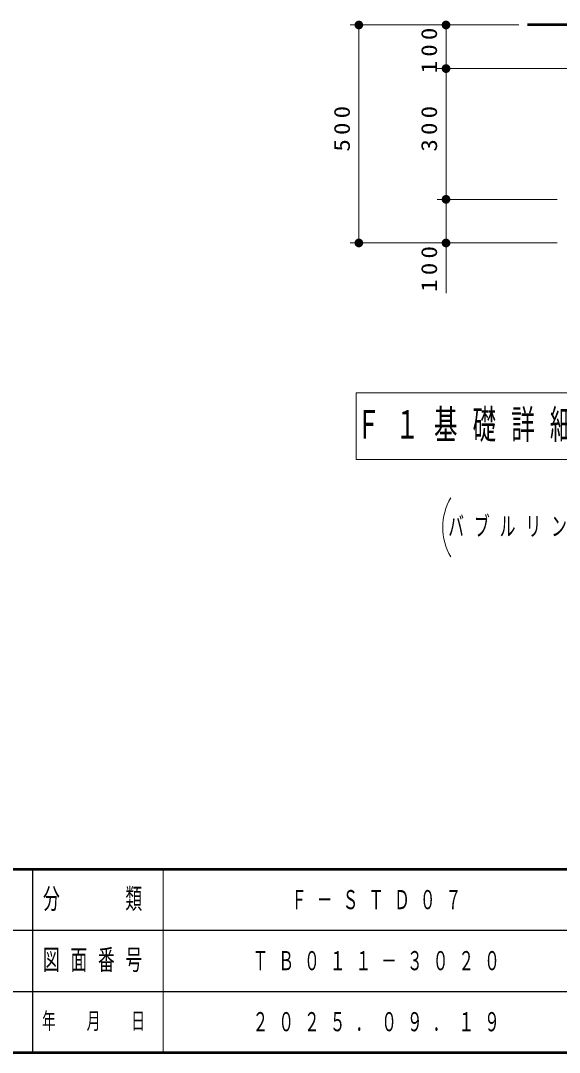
# Model space of a CAD drawing. Units: millimetres on the paper, with parts at other scales. Extents: x -385 to 0, y -297 to 267.
# Drawn here: x -136.4 to -74.6, y -297 to -178.7 of the extents above; entities that cross this region are included whole.
import ezdxf

# ---------------------------------------------------------------- set-up
doc = ezdxf.new("R2010")
doc.units = ezdxf.units.MM
doc.layers.add('1_20', color=7, linetype='Continuous', lineweight=13)
doc.layers.add('LY_6', color=7, linetype='Continuous', lineweight=13)
doc.layers.add('LY_7', color=7, linetype='Continuous')
doc.styles.add('ＭＳ ゴシック', font='')
doc.styles.get('ＭＳ ゴシック').set_extended_font_data('MS Gothic')

# ---------------------------------------------------------------- blocks, each defined once
blk = doc.blocks.new('filled_dot')
at = {"color": 0, "linetype": 'Continuous', "lineweight": -2, "const_width": 1.25}
blk.add_lwpolyline([(-0.625, 0, 1), (0.625, 0, 1)], format="xyb", close=True, dxfattribs=at)

msp = doc.modelspace()

# ---------------------------------------------------------------- linework, layer by layer
at = {"layer": '1_20'}
for p, q in [((-79.233, -179.166), (-98.569, -179.166)), ((-97.569, -204.166), (-97.569, -179.166)), ((-87.569, -184.166), (-87.569, -179.166)), ((-72.319, -184.166), (-88.569, -184.166)), ((-87.569, -199.166), (-87.569, -184.166)), ((-74.819, -199.166), (-88.569, -199.166)), ((-87.569, -209.908), (-87.569, -199.166)), ((-74.819, -204.166), (-98.569, -204.166)), ((-34.762, -221.349), (-97.876, -221.349)), ((-97.876, -221.349), (-97.876, -228.989)), ((-97.876, -228.989), (-34.762, -228.989))]:
    msp.add_line(p, q, dxfattribs=at)
at = {"layer": '1_20', "color": 140, "lineweight": 50}
msp.add_line((-66.999, -179.166), (-78.233, -179.166), dxfattribs=at)
at = {"layer": '1_20'}
msp.add_arc((-81.136, -236.78), 6.8, 150, 210, dxfattribs=at)
at = {"layer": 'LY_6', "lineweight": 50}
for p, q in [((-385, -276), (0, -276)), ((-385, -297), (0, -297))]:
    msp.add_line(p, q, dxfattribs=at)
at = {"layer": 'LY_6', "color": 211, "lineweight": 25}
for p, q in [((-135, -276), (-135, -297)), ((-187.5, -283), (-70, -283)), ((-242.5, -290), (0, -290))]:
    msp.add_line(p, q, dxfattribs=at)
at = {"layer": 'LY_6'}
msp.add_line((-120, -276), (-120, -297), dxfattribs=at)

# ---------------------------------------------------------------- block references
at = {"layer": '1_20', "xscale": 0.4, "yscale": 0.4}
for p, rotation in [((-97.569, -179.166), 270), ((-87.569, -179.166), 270), ((-87.569, -184.166), 270), ((-87.569, -184.166), 90), ((-87.569, -199.166), 270), ((-87.569, -199.166), 90), ((-97.569, -204.166), 90), ((-87.569, -204.166), 90)]:
    msp.add_blockref('filled_dot', p, dxfattribs=dict(at, rotation=rotation))

# ---------------------------------------------------------------- texts
at = {"layer": '1_20', "char_height": 1.833, "attachment_point": 8, "rotation": 90, "style": 'ＭＳ ゴシック'}
for s, insert in [('\\T1.33;\\W1.15;100', (-88.569, -181.855)), ('\\T1.33;\\W1.15;500', (-98.569, -190.833)), ('\\T1.33;\\W1.15;300', (-88.569, -190.833)), ('\\T1.33;\\W1.15;100', (-88.569, -206.908))]:
    msp.add_mtext(s, dxfattribs=dict(at, insert=insert))
at = {"layer": '1_20', "attachment_point": 4, "style": 'ＭＳ ゴシック'}
for s, insert, char_height in [('\\T1.64;\\W0.6;Ｆ１基礎詳細図\u3000Ｓ＝１／２０', (-97.806, -225.169), 3.299), ('\\T1.64;\\W0.6;バブルリングクライマー用基礎', (-87.311, -236.78), 2.199)]:
    msp.add_mtext(s, dxfattribs=dict(at, insert=insert, char_height=char_height))
at = {"layer": 'LY_6', "color": 4, "attachment_point": 5, "style": 'ＭＳ ゴシック'}
for s, insert, char_height in [('\\T1.64;\\W0.6;分\u3000\u3000類', (-127.5, -279.5), 2.346), ('\\T1.64;\\W0.6;図面番号', (-127.5, -286.5), 2.346), ('\\T1.64;\\W0.6;年\u3000月\u3000日', (-127.5, -293.5), 1.906)]:
    msp.add_mtext(s, dxfattribs=dict(at, insert=insert, char_height=char_height))
at = {"layer": 'LY_7', "char_height": 2.199, "attachment_point": 5, "style": 'ＭＳ ゴシック'}
for s, insert in [('\\T1.64;\\W0.6;Ｆ－ＳＴＤ０７', (-95, -279.5)), ('\\T1.64;\\W0.6;ＴＢ０１１－３０２０', (-95, -286.5)), ('\\T1.64;\\W0.6;２０２５．０９．１９', (-95, -293.5))]:
    msp.add_mtext(s, dxfattribs=dict(at, insert=insert))

doc.saveas('drawing.dxf')
